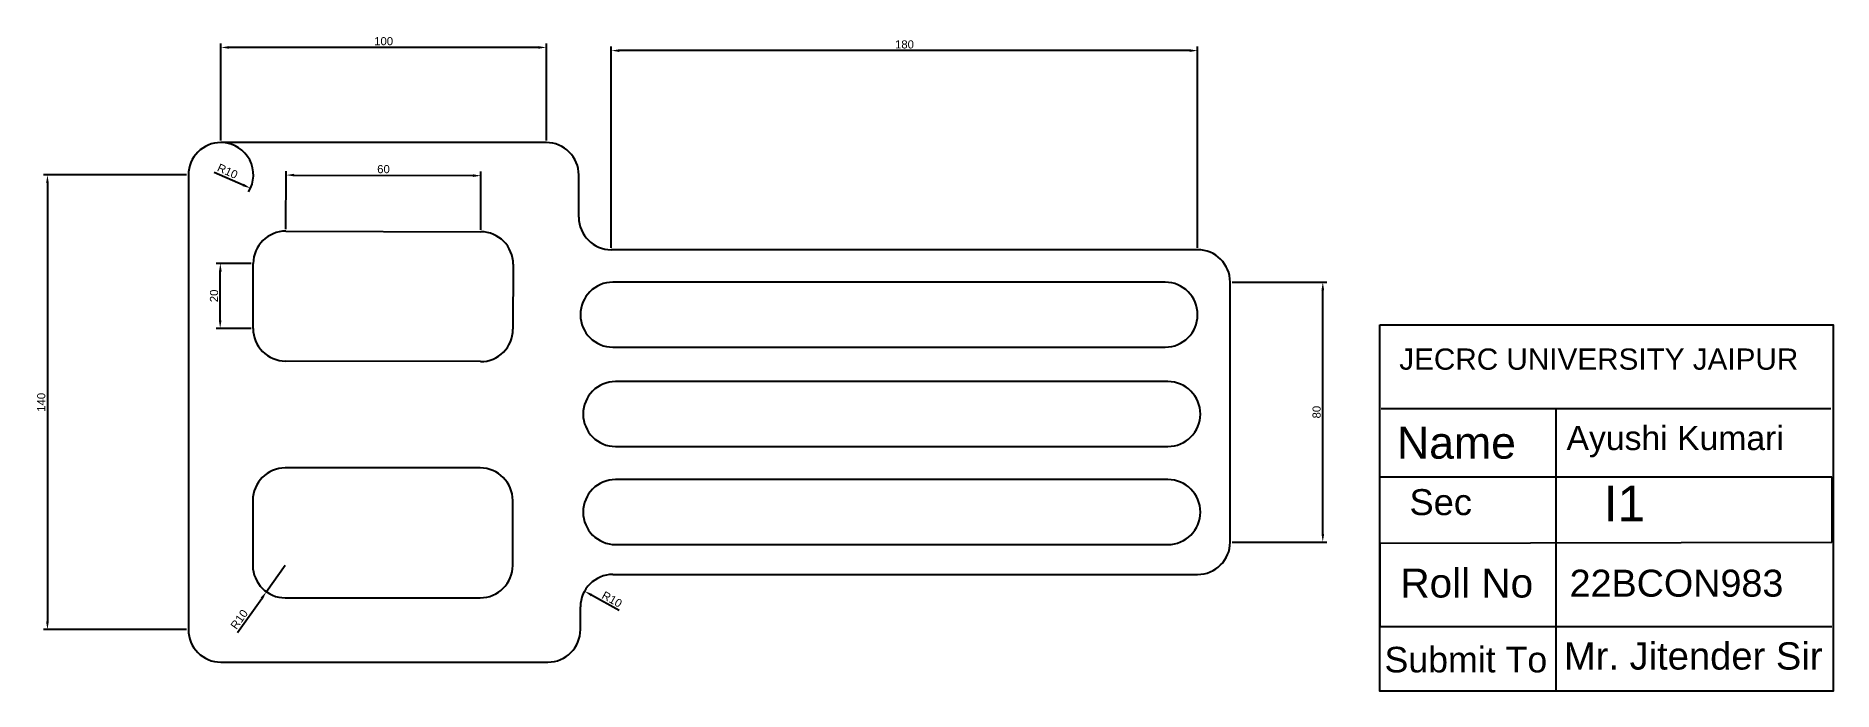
# Model space of a CAD drawing. Header units: millimetres. Extents: x 1449 to 2002, y 1498 to 1700.
import ezdxf

# ---------------------------------------------------------------- set-up
doc = ezdxf.new("R2010")
doc.units = ezdxf.units.MM
doc.styles.get("Standard").update_dxf_attribs({"font": 'arial.ttf'})
doc.dimstyles.new('ISO-25', dxfattribs={"dimtxt": 2.5, "dimasz": 2.5, "dimexe": 1.25, "dimexo": 0.625, "dimtad": 1, "dimtxsty": 'Standard', "dimcen": 2.5, "dimadec": 0, "dimazin": 0, "dimtfac": 1, "dimtmove": 0, "dimatfit": 3, "dimfxl": 1, "dimarcsym": 0})

# ---------------------------------------------------------------- blocks, each defined once
blk = doc.blocks.new('*D1')
at = {"color": 0, "lineweight": -2, "transparency": 16777216}
for p, q in [((1495.58, 1657.19), (1451.57, 1657.19)), ((1452.82, 1654.69), (1452.82, 1519.69)), ((1495.58, 1517.19), (1451.57, 1517.19))]:
    blk.add_line(p, q, dxfattribs=at)
at = {"color": 0, "transparency": 16777216}
for points in [[(1452.4, 1654.69), (1453.23, 1654.69), (1452.82, 1657.19)], [(1452.4, 1519.69), (1453.23, 1519.69), (1452.82, 1517.19)]]:
    blk.add_solid(points, dxfattribs=at)
at = {"layer": 'Defpoints', "color": 0, "transparency": 16777216}
for p in [(1496.21, 1657.19), (1452.82, 1517.19), (1496.21, 1517.19)]:
    blk.add_point(p, dxfattribs=at)
at = {"color": 0, "transparency": 16777216, "insert": (1450.91, 1587.19), "char_height": 2.5, "attachment_point": 5, "rotation": 90}
blk.add_mtext('140', dxfattribs=at)
blk = doc.blocks.new('*D2')
at = {"color": 0, "lineweight": -2, "transparency": 16777216}
for p, q in [((1506.21, 1667.81), (1506.21, 1697.71)), ((1603.89, 1696.46), (1508.71, 1696.46)), ((1606.39, 1667.81), (1606.39, 1697.71))]:
    blk.add_line(p, q, dxfattribs=at)
at = {"color": 0, "transparency": 16777216}
for points in [[(1508.71, 1696.88), (1508.71, 1696.05), (1506.21, 1696.46)], [(1603.89, 1696.88), (1603.89, 1696.05), (1606.39, 1696.46)]]:
    blk.add_solid(points, dxfattribs=at)
at = {"layer": 'Defpoints', "color": 0, "transparency": 16777216}
for p in [(1506.21, 1696.46), (1506.21, 1667.19), (1606.39, 1667.19)]:
    blk.add_point(p, dxfattribs=at)
at = {"color": 0, "transparency": 16777216, "insert": (1556.3, 1698.37), "char_height": 2.5, "attachment_point": 5}
blk.add_mtext('100', dxfattribs=at)
blk = doc.blocks.new('*D3')
at = {"color": 0, "lineweight": -2, "transparency": 16777216}
for p, q in [((1526.21, 1640.52), (1526.26, 1658.41)), ((1528.76, 1657.16), (1583.76, 1656.99)), ((1586.21, 1640.33), (1586.26, 1658.23))]:
    blk.add_line(p, q, dxfattribs=at)
at = {"color": 0, "transparency": 16777216}
for points in [[(1528.76, 1657.57), (1528.76, 1656.74), (1526.26, 1657.16)], [(1583.76, 1657.41), (1583.76, 1656.57), (1586.26, 1656.98)]]:
    blk.add_solid(points, dxfattribs=at)
at = {"layer": 'Defpoints', "color": 0, "transparency": 16777216}
for p in [(1586.26, 1656.98), (1526.21, 1639.89), (1586.2, 1639.71)]:
    blk.add_point(p, dxfattribs=at)
at = {"color": 0, "transparency": 16777216, "insert": (1556.26, 1658.97), "char_height": 2.5, "attachment_point": 5, "rotation": 359.8244}
blk.add_mtext('60', dxfattribs=at)
blk = doc.blocks.new('*D4')
at = {"color": 0, "lineweight": -2, "transparency": 16777216}
for p, q in [((1515.55, 1629.93), (1504.79, 1629.96)), ((1505.98, 1612.46), (1506.03, 1627.46)), ((1515.49, 1609.93), (1504.73, 1609.96))]:
    blk.add_line(p, q, dxfattribs=at)
at = {"color": 0, "transparency": 16777216}
for points in [[(1505.61, 1627.46), (1506.45, 1627.45), (1506.04, 1629.96)], [(1505.57, 1612.46), (1506.4, 1612.45), (1505.98, 1609.96)]]:
    blk.add_solid(points, dxfattribs=at)
at = {"layer": 'Defpoints', "color": 0, "transparency": 16777216}
for p in [(1506.04, 1629.96), (1516.17, 1629.92), (1516.11, 1609.92)]:
    blk.add_point(p, dxfattribs=at)
at = {"color": 0, "transparency": 16777216, "insert": (1504.1, 1619.96), "char_height": 2.5, "attachment_point": 5, "rotation": 89.8244}
blk.add_mtext('20', dxfattribs=at)
blk = doc.blocks.new('*D5')
at = {"color": 0, "lineweight": -2, "transparency": 16777216}
for p, q in [((1626.39, 1634.8), (1626.39, 1696.73)), ((1804.38, 1695.48), (1628.89, 1695.48)), ((1806.88, 1634.8), (1806.88, 1696.73))]:
    blk.add_line(p, q, dxfattribs=at)
at = {"color": 0, "transparency": 16777216}
for points in [[(1628.89, 1695.9), (1628.89, 1695.06), (1626.39, 1695.48)], [(1804.38, 1695.9), (1804.38, 1695.06), (1806.88, 1695.48)]]:
    blk.add_solid(points, dxfattribs=at)
at = {"layer": 'Defpoints', "color": 0, "transparency": 16777216}
for p in [(1626.39, 1695.48), (1626.39, 1634.17), (1806.88, 1634.17)]:
    blk.add_point(p, dxfattribs=at)
at = {"color": 0, "transparency": 16777216, "insert": (1716.63, 1697.38), "char_height": 2.5, "attachment_point": 5}
blk.add_mtext('180', dxfattribs=at)
blk = doc.blocks.new('*D6')
at = {"color": 0, "lineweight": -2, "transparency": 16777216}
for p, q in [((1817.5, 1624.17), (1846.65, 1624.17)), ((1845.4, 1546.67), (1845.4, 1621.67)), ((1817.5, 1544.17), (1846.65, 1544.17))]:
    blk.add_line(p, q, dxfattribs=at)
at = {"color": 0, "transparency": 16777216}
for points in [[(1844.99, 1621.67), (1845.82, 1621.67), (1845.4, 1624.17)], [(1844.99, 1546.67), (1845.82, 1546.67), (1845.4, 1544.17)]]:
    blk.add_solid(points, dxfattribs=at)
at = {"layer": 'Defpoints', "color": 0, "transparency": 16777216}
for p in [(1816.88, 1624.17), (1845.4, 1624.17), (1816.88, 1544.17)]:
    blk.add_point(p, dxfattribs=at)
at = {"color": 0, "transparency": 16777216, "insert": (1843.5, 1584.17), "char_height": 2.5, "attachment_point": 5, "rotation": 90}
blk.add_mtext('80', dxfattribs=at)
blk = doc.blocks.new('*D7')
at = {"color": 0, "lineweight": -2, "transparency": 16777216}
for p, q in [((1526.03, 1536.99), (1520.23, 1528.84)), ((1511.31, 1516.31), (1518.78, 1526.81))]:
    blk.add_line(p, q, dxfattribs=at)
at = {"color": 0, "transparency": 16777216}
blk.add_solid([(1518.44, 1527.05), (1519.12, 1526.56), (1520.23, 1528.84)], dxfattribs=at)
at = {"layer": 'Defpoints', "color": 0, "transparency": 16777216}
for p in [(1526.03, 1536.99), (1520.23, 1528.84)]:
    blk.add_point(p, dxfattribs=at)
at = {"color": 0, "transparency": 16777216, "insert": (1511.85, 1520.36), "char_height": 2.5, "attachment_point": 5, "rotation": 54.5446}
blk.add_mtext('R10', dxfattribs=at)
blk = doc.blocks.new('*D8')
at = {"color": 0, "lineweight": -2, "transparency": 16777216}
blk.add_line((1628.81, 1523.1), (1620.32, 1527.82), dxfattribs=at)
at = {"color": 0, "transparency": 16777216}
blk.add_solid([(1620.53, 1528.19), (1620.12, 1527.46), (1618.14, 1529.04)], dxfattribs=at)
at = {"layer": 'Defpoints', "color": 0, "transparency": 16777216}
for p in [(1618.14, 1529.04), (1626.88, 1524.17)]:
    blk.add_point(p, dxfattribs=at)
at = {"color": 0, "transparency": 16777216, "insert": (1626.59, 1526.51), "char_height": 2.5, "attachment_point": 5, "rotation": 330.8991}
blk.add_mtext('R10', dxfattribs=at)
blk = doc.blocks.new('*D9')
at = {"color": 0, "lineweight": -2, "transparency": 16777216}
blk.add_line((1504.18, 1658.09), (1513.05, 1654.12), dxfattribs=at)
blk.add_arc((1506.21, 1657.19), 10, 328.6981, 86.419, dxfattribs=at)
at = {"color": 0, "transparency": 16777216}
blk.add_solid([(1513.22, 1654.5), (1512.88, 1653.74), (1515.33, 1653.1)], dxfattribs=at)
at = {"layer": 'Defpoints', "color": 0, "transparency": 16777216}
for p in [(1506.21, 1657.19), (1515.33, 1653.1)]:
    blk.add_point(p, dxfattribs=at)
at = {"color": 0, "transparency": 16777216, "insert": (1508.25, 1658.35), "char_height": 2.5, "attachment_point": 5, "rotation": 335.8601}
blk.add_mtext('R10', dxfattribs=at)

msp = doc.modelspace()

# ---------------------------------------------------------------- linework, layer by layer
for p, q in [((1606.385, 1667.186), (1506.206, 1667.186)), ((1496.206, 1657.186), (1496.206, 1517.186)), ((1616.385, 1644.174), (1616.385, 1657.186)), ((1526.205, 1639.893), (1586.205, 1639.709)), ((1806.878, 1634.174), (1626.385, 1634.174)), ((1516.113, 1609.924), (1516.175, 1629.924)), ((1596.174, 1629.679), (1596.113, 1609.679)), ((1816.878, 1544.174), (1816.878, 1624.174)), ((1586.082, 1599.71), (1526.083, 1599.893)), ((1863.344, 1585.249), (2001.772, 1585.249)), ((1917.177, 1584.9), (1917.177, 1498.627)), ((1586.032, 1566.987), (1526.032, 1566.987)), ((1862.994, 1564.292), (2002.121, 1564.292)), ((2002.121, 1564.292), (2002.121, 1544.034)), ((1516.032, 1556.987), (1516.032, 1536.987)), ((1596.032, 1536.987), (1596.032, 1556.987)), ((2002.121, 1544.034), (1862.994, 1543.685)), ((1862.994, 1543.685), (1862.994, 1518.187)), ((1626.878, 1534.174), (1806.878, 1534.174)), ((1526.032, 1526.987), (1586.032, 1526.987)), ((1616.878, 1517.186), (1616.878, 1524.174)), ((1862.994, 1518.187), (2002.121, 1518.187)), ((1506.206, 1507.186), (1606.878, 1507.186))]:
    msp.add_line(p, q)
for points in [[(1796.878, 1624.174), (1626.878, 1624.174, 1), (1626.878, 1604.174), (1796.878, 1604.174, 1)], [(1797.707, 1593.587), (1627.707, 1593.587, 1), (1627.707, 1573.587), (1797.707, 1573.587, 1)], [(1797.707, 1563.405), (1627.707, 1563.405, 1), (1627.707, 1543.405), (1797.707, 1543.405, 1)]]:
    msp.add_lwpolyline(points, format="xyb", close=True)
msp.add_lwpolyline([(1862.994, 1611.096), (2002.471, 1611.096), (2002.471, 1498.278), (1862.994, 1498.278)], close=True)
for centre, start, end in [((1506.206, 1657.186), 90, 180), ((1606.385, 1657.186), 0, 90), ((1626.385, 1644.174), 180, 270), ((1526.174, 1629.893), 89.82438, 179.82438), ((1586.174, 1629.709), 359.82438, 89.82438), ((1806.878, 1624.174), 0, 90), ((1526.113, 1609.893), 179.82438, 269.82438), ((1586.113, 1609.709), 269.82438, 359.82438), ((1526.032, 1556.987), 90, 180), ((1586.032, 1556.987), 0, 90), ((1806.878, 1544.174), 270, 0), ((1526.032, 1536.987), 180, 270), ((1586.032, 1536.987), 270, 0), ((1626.878, 1524.174), 90, 180), ((1506.206, 1517.186), 180, 270), ((1606.878, 1517.186), 270, 0)]:
    msp.add_arc(centre, 10, start, end)

# ---------------------------------------------------------------- texts
at = {"attachment_point": 1}
for s, width, gutter_width, insert, char_height in [('JECRC UNIVERSITY JAIPUR', 285.31134, 32.7, (1868.937, 1603.761), 6.53997), ('Name', 137.3993, 49.132, (1868.238, 1579.661), 9.8264), ('Ayushi Kumari', 164.11685, 37.143, (1920.43, 1579.915), 7.42861), ('Sec', 108.3921, 39.958, (1872.083, 1560.45), 7.9917), ('I1', 313.50222, 54.685, (1931.859, 1561.498), 10.937), ('Roll No', 138.5151, 44.623, (1869.287, 1536), 8.9245), ('22BCON983', 195.18542, 41.545, (1921.372, 1535.651), 8.309), ('Submit To', 126.54766, 39.349, (1864.393, 1511.9), 7.8699), ('Mr. Jitender Sir', 238.57589, 42.025, (1919.624, 1513.297), 8.40508)]:
    msp.add_mtext_dynamic_manual_height_columns(s, width=width, gutter_width=gutter_width, heights=[0], dxfattribs=dict(at, insert=insert, char_height=char_height))

# ---------------------------------------------------------------- dimensions: what is measured, and where the dimension line sits
for base, p1, p2, text, picture, middle in [((1506.206, 1696.464), (1606.385, 1667.186), (1506.206, 1667.186), '100', '*D2', (1556.295, 1698.365)), ((1626.385, 1695.479), (1806.878, 1634.174), (1626.385, 1634.174), '180', '*D5', (1716.631, 1697.381))]:
    dim = msp.add_linear_dim(base=base, p1=p1, p2=p2, text=text, dimstyle='ISO-25')
    dim.commit()
    dim.dimension.update_dxf_attribs({"geometry": picture, "text_midpoint": middle})
for center, mpoint, picture, middle in [((1506.206, 1657.186), (1515.331, 1653.096), '*D9', (1507.476, 1656.616)), ((1526.032, 1536.987), (1520.231, 1528.842), '*D7', (1513.403, 1519.253)), ((1626.878, 1524.174), (1618.14, 1529.038), '*D8', (1625.661, 1524.851))]:
    dim = msp.add_radius_dim(center=center, mpoint=mpoint, dimstyle='ISO-25')
    dim.commit()
    dim.dimension.update_dxf_attribs({"geometry": picture, "text_midpoint": middle, "dimtype": 164})
for p1, p2, distance, picture, middle in [((1526.205, 1639.893), (1586.205, 1639.709), 17.272, '*D3', (1556.264, 1658.974)), ((1516.113, 1609.924), (1516.175, 1629.924), 10.138, '*D4', (1504.105, 1619.961))]:
    dim = msp.add_aligned_dim(p1=p1, p2=p2, distance=distance, dimstyle='ISO-25')
    dim.commit()
    dim.dimension.update_dxf_attribs({"geometry": picture, "text_midpoint": middle})
for base, p1, p2, picture, middle in [((1452.816, 1517.186), (1496.206, 1657.186), (1496.206, 1517.186), '*D1', (1450.914, 1587.186)), ((1845.403, 1624.174), (1816.878, 1544.174), (1816.878, 1624.174), '*D6', (1843.501, 1584.174))]:
    dim = msp.add_linear_dim(base=base, p1=p1, p2=p2, angle=90, dimstyle='ISO-25')
    dim.commit()
    dim.dimension.update_dxf_attribs({"geometry": picture, "text_midpoint": middle})

doc.saveas('drawing.dxf')
